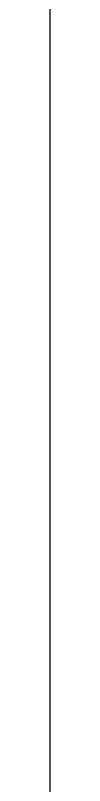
# Model space of a CAD drawing. Extents: x 6843040 to 15500510, y -6507076 to -4940511.
# Drawn here: x 7649201 to 7649201, y -6178263 to -6177391 of the extents above; entities that cross this region are included whole.
import ezdxf

# ---------------------------------------------------------------- set-up
doc = ezdxf.new("R2010")
doc.units = 0
doc.header["$LTSCALE"] = 1000
doc.header["$MEASUREMENT"] = 0
doc.layers.add('PUB_TITLE', color=4, linetype='Continuous')

msp = doc.modelspace()

# ---------------------------------------------------------------- linework, layer by layer
at = {"layer": 'PUB_TITLE'}
msp.add_lwpolyline([(7649200.950073808, -6181597.424936399), (7649200.950073808, -6147072.4249364)], dxfattribs=at)

doc.saveas('drawing.dxf')
